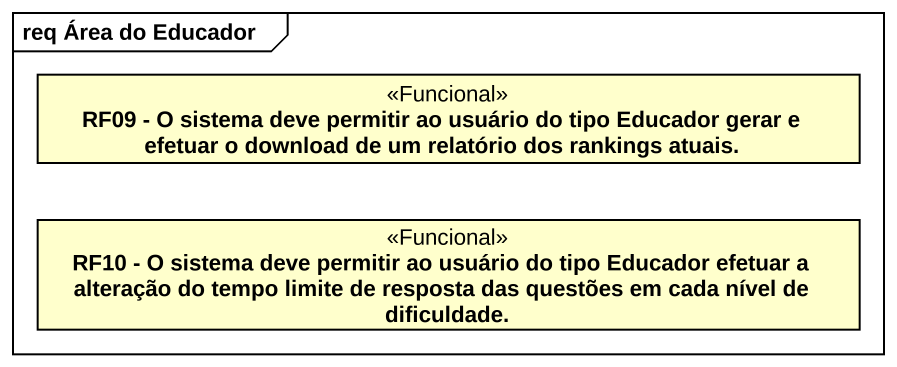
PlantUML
@startuml
mainframe req Área do Educador
hide circle
hide empty members
class "RF09 - O sistema deve permitir ao usuário do tipo Educador gerar e efetuar o download de um relatório dos rankings atuais." as RF09_O_sistema_deve <<Funcional>>
class "RF10 - O sistema deve permitir ao usuário do tipo Educador efetuar a alteração do tempo limite de resposta das questões em cada nível de dificuldade." as RF10_O_sistema_deve <<Funcional>>
@enduml
